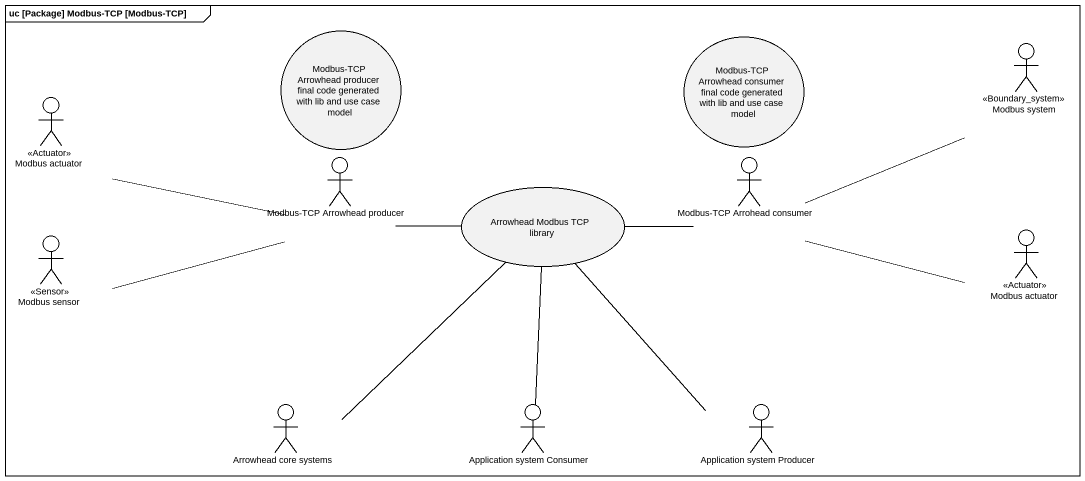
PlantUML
@startuml
mainframe uc [Package] Modbus-TCP [Modbus-TCP]
usecase "Modbus-TCP Arrowhead producer final code generated with lib and use case model" as Modbus_TCP_Arrowhead
usecase "Modbus-TCP Arrowhead consumer final code generated with lib and use case model" as Modbus_TCP_Arrowhead_2
actor "Modbus system" as Modbus_system <<Boundary_system>>
actor "Modbus actuator" as Modbus_actuator <<Actuator>>
actor "Modbus-TCP Arrowhead producer" as Modbus_TCP_Arrowhead_3
actor "Modbus-TCP Arrohead consumer" as Modbus_TCP_Arrohead_consumer
usecase "Arrowhead Modbus TCP library" as Arrowhead_Modbus_TCP_library
actor "Modbus sensor" as Modbus_sensor <<Sensor>>
actor "Modbus actuator" as Modbus_actuator_2 <<Actuator>>
actor "Arrowhead core systems" as Arrowhead_core_systems
actor "Application system Consumer" as Application_system_Consumer
actor "Application system Producer" as Application_system_Producer
Modbus_actuator -right- Modbus_TCP_Arrowhead_3
Modbus_TCP_Arrohead_consumer -right- Modbus_system
Modbus_TCP_Arrohead_consumer -right- Modbus_actuator_2
Arrowhead_Modbus_TCP_library -left- Modbus_TCP_Arrowhead_3
Arrowhead_Modbus_TCP_library -right- Modbus_TCP_Arrohead_consumer
Arrowhead_Modbus_TCP_library -- Arrowhead_core_systems
Arrowhead_Modbus_TCP_library -- Application_system_Consumer
Arrowhead_Modbus_TCP_library -- Application_system_Producer
Modbus_sensor -right- Modbus_TCP_Arrowhead_3
@enduml
